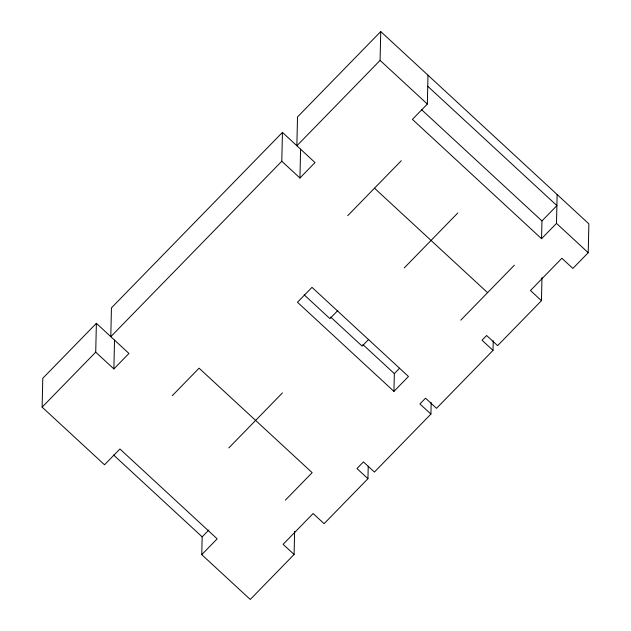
<?xml version="1.0" encoding="UTF-8"?>
<svg xmlns="http://www.w3.org/2000/svg" width="631" height="631" viewBox="0 0 631 631"><rect width="100%" height="100%" fill="white"/><g stroke="black" fill="none" stroke-linecap="round" stroke-linejoin="round"><path stroke-width="0.95" d="M294.614 531.397L294.093 554.468L250.255 599.45L201.762 554.649L217.167 538.842L119.929 448.988L104.525 464.795L42.127 407.145L42.782 378.3L96.377 323.317L128.945 353.463L113.872 368.93L95.723 352.161L96.377 323.317M113.872 368.93L114.526 340.085M201.762 554.649L202.165 536.863L208.869 529.993M281.789 161.252L282.443 132.407L315.011 162.553L299.938 178.021L281.789 161.252L110.796 336.694L111.45 307.849L282.443 132.407M299.938 178.021L300.593 149.176M294.093 554.468L283.106 544.316L313.118 513.524L324.105 523.675L367.944 478.692L368.228 466.199M380.745 31.55L297.516 116.94L296.862 145.785L380.091 60.395L380.745 31.55L588.873 223.855L588.218 252.7L572.877 268.435L561.89 258.276L530.458 290.52L541.453 300.679L497.614 345.654L486.619 335.503L482.029 340.212L493.016 350.371L436.518 408.336L425.531 398.185L419.923 403.935L430.918 414.086L374.42 472.059L363.424 461.9L356.957 468.541L367.944 478.692M393.933 391.394L408.462 376.486L311.998 287.35L297.469 302.265L393.933 391.394L394.336 373.615L399.62 368.188M557.141 194.537L556.487 223.382L541.556 238.707L412.406 119.377L427.345 104.052L427.999 75.207M430.918 414.086L431.178 402.554M493.016 350.371L493.237 340.756M541.556 238.707L541.958 220.929L556.897 205.603L427.747 86.266M541.453 300.679L541.974 277.601M42.127 407.145L95.723 352.161M172.287 395.676L199.081 368.181L312.156 472.658L285.362 500.154M347.713 215.684L401.3 160.708M337.853 310.499L329.926 318.639L304.197 294.866M228.824 447.915L282.412 392.932M404.25 267.923L457.83 212.947M368.733 339.344L362.131 346.127L330.691 317.077M460.78 320.162L514.368 265.186M380.091 60.395L427.345 104.052M556.487 223.382L588.218 252.7M421.469 109.589L541.958 220.929M374.506 188.196L487.574 292.674M362.896 344.565L394.336 373.615M113.572 454.998L202.165 536.863"/></g></svg>
